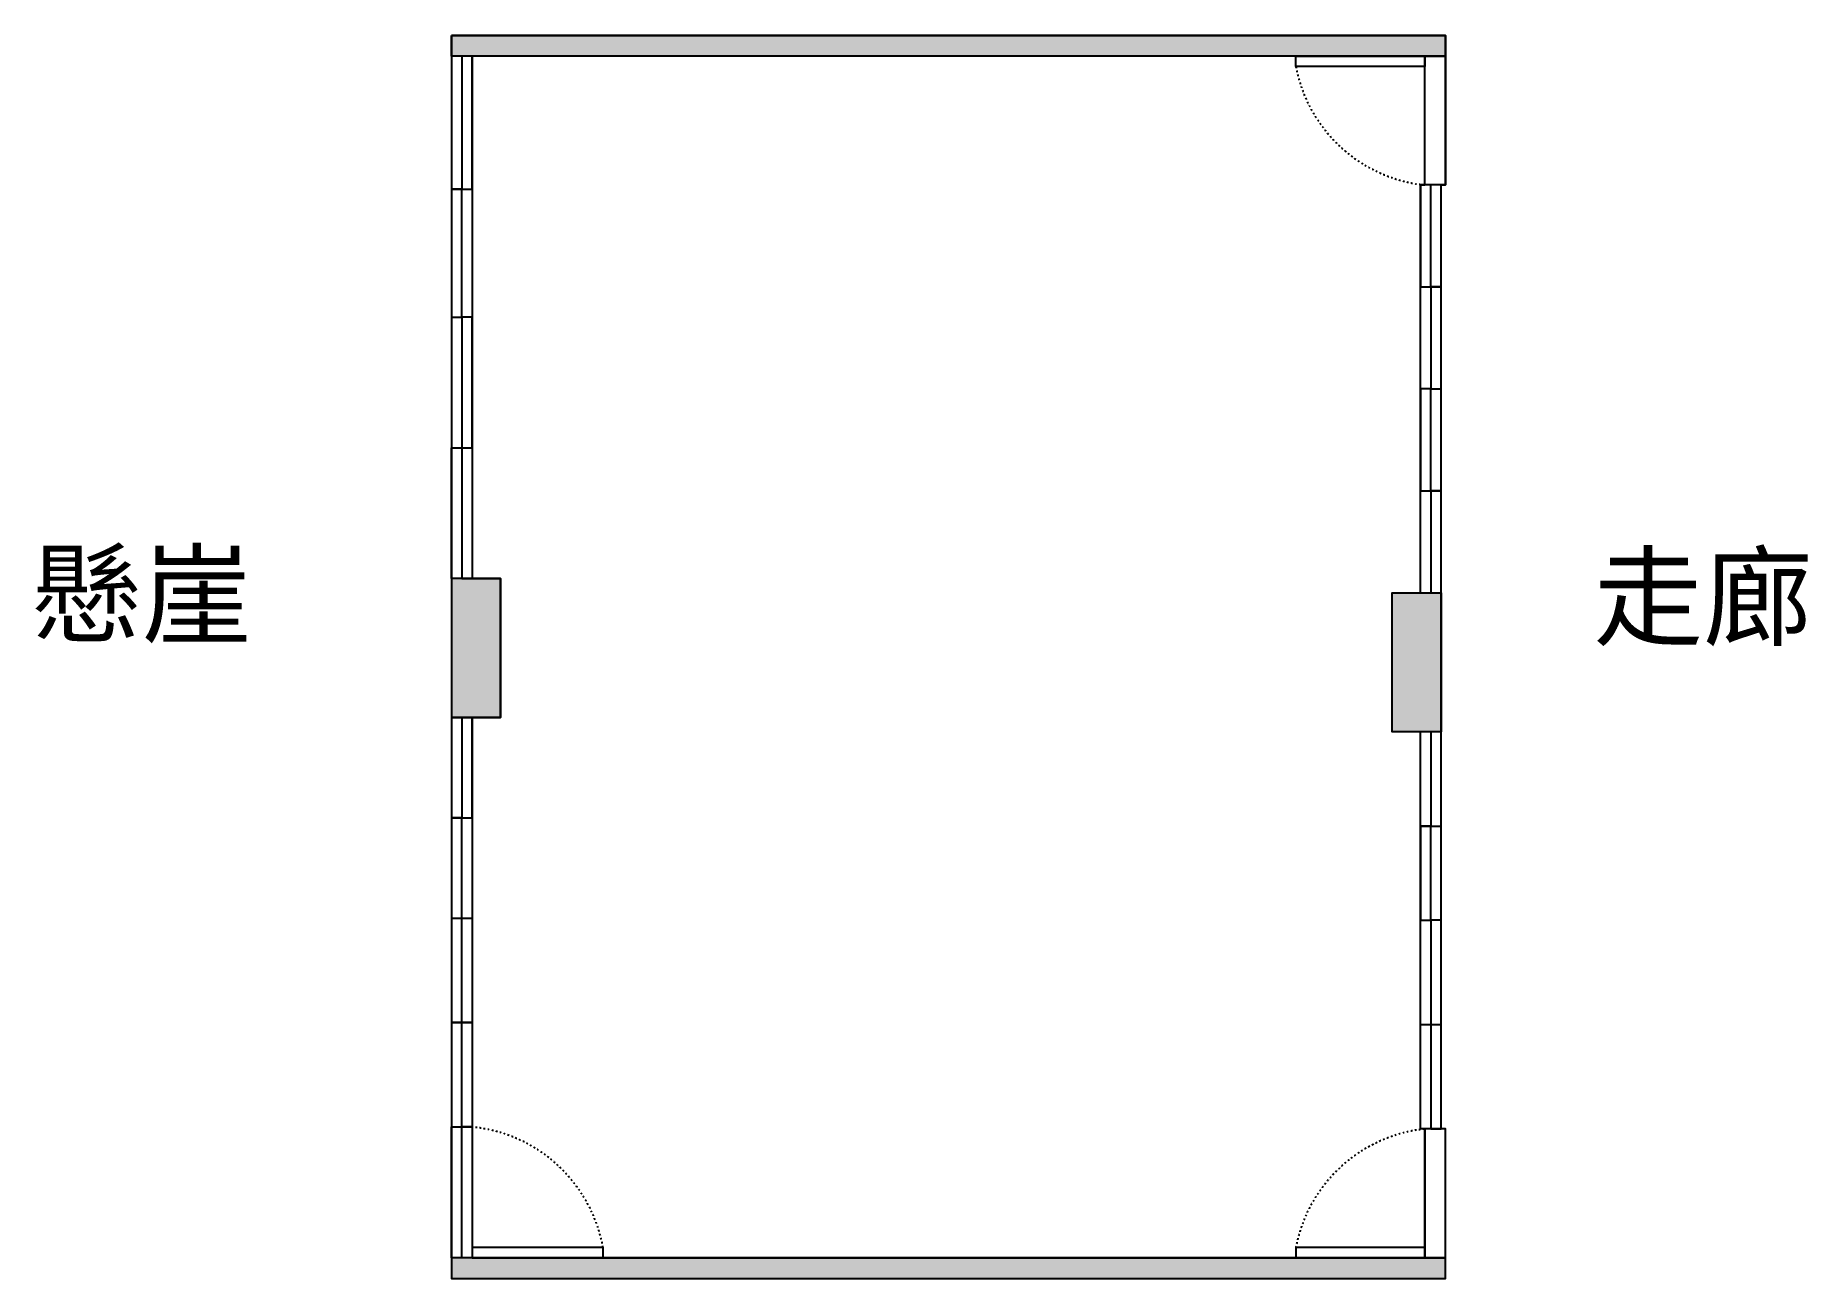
# Model space of a CAD drawing. Header units: millimetres. Extents: x -9442 to 3414, y 6127 to 15146.
import ezdxf

# ---------------------------------------------------------------- set-up
doc = ezdxf.new("R2010")
doc.units = ezdxf.units.MM
doc.linetypes.add('ACAD_ISO03W100', pattern=[30, 12, -18])
for name, color, linetype in [('door', 5, 'Continuous'), ('wall', 7, 'Continuous'), ('window', 3, 'Continuous'), ('word', 2, 'Continuous')]:
    doc.layers.add(name, color=color, linetype=linetype)
doc.styles.get("Standard").update_dxf_attribs({"font": 'arial.ttf'})

msp = doc.modelspace()

# ---------------------------------------------------------------- hatches: boundary and pattern name
at = {"layer": 'wall'}
h = msp.add_hatch(color=256, dxfattribs=at)
h.dxf.hatch_style = 1
h.paths.add_polyline_path([(-6424, 15146), (786, 15146), (786, 14996), (-6424, 14996)])
h = msp.add_hatch(color=256, dxfattribs=at)
h.dxf.hatch_style = 1
h.paths.add_polyline_path([(-6069, 11206), (-6424, 11206), (-6424, 10197), (-6069, 10197)])
h.paths.add_polyline_path([(401, 11101), (756, 11101), (756, 10092), (401, 10092)])
h = msp.add_hatch(color=256, dxfattribs=at)
h.dxf.hatch_style = 1
h.paths.add_polyline_path([(-6424, 6127), (786, 6127), (786, 6277), (-6424, 6277)])

# ---------------------------------------------------------------- linework, layer by layer
at = {"layer": 'door'}
msp.add_line((-6349, 6277), (-6349, 7227), dxfattribs=at)
for points in [[(-299, 14921), (-299, 14996), (636, 14996), (636, 14921)], [(636, 14996), (786, 14996), (786, 14061), (636, 14061)], [(-6274, 6277), (-6424, 6277), (-6424, 7227), (-6274, 7227)], [(636, 6277), (786, 6277), (786, 7212), (636, 7212)], [(-5324, 6277), (-5324, 6352), (-6274, 6352), (-6274, 6277)], [(-299, 6352), (-299, 6277), (636, 6277), (636, 6352)]]:
    msp.add_lwpolyline(points, close=True, dxfattribs=at)
at = {"layer": 'door', "linetype": 'ACAD_ISO03W100'}
for centre, radius, start, end in [((748, 15121), 1066, 190.8375, 263.9477), ((-6377, 6161), 1070, 10.2419, 84.4647), ((748, 6151), 1066, 96.0523, 169.1625)]:
    msp.add_arc(centre, radius, start, end, dxfattribs=at)
at = {"layer": 'wall'}
for points in [[(-6424, 15146), (-6424, 14031), (-6424, 11056), (-6424, 10347), (-6424, 7297), (-6424, 6347), (-6424, 6127), (786, 6127), (786, 7212), (756, 7212), (756, 10242), (756, 10951), (756, 14061), (786, 14061), (786, 15146), (-6424, 15146)], [(-6274, 14551), (-6274, 14996), (-6274, 14031), (-6274, 11206), (-6069, 11206), (-6069, 10197), (-6274, 10197), (-6274, 7297), (-6274, 6347), (-6274, 6277), (636, 6277), (636, 7212), (606, 7212), (606, 10092), (401, 10092), (401, 11101), (606, 11101), (606, 14061), (636, 14061), (636, 14996), (-6274, 14996)]]:
    msp.add_lwpolyline(points, dxfattribs=at)
for points in [[(-6424, 15146), (786, 15146), (786, 14996), (-6424, 14996)], [(-6069, 11206), (-6424, 11206), (-6424, 10197), (-6069, 10197)], [(401, 11101), (756, 11101), (756, 10092), (401, 10092)], [(-6424, 6127), (786, 6127), (786, 6277), (-6424, 6277)]]:
    msp.add_lwpolyline(points, close=True, dxfattribs=at)
at = {"layer": 'window'}
for p, q in [((-6349, 14996), (-6424, 14996)), ((-6424, 14031), (-6274, 14031)), ((606, 13321), (756, 13321)), ((681, 12581), (606, 12581)), ((-6424, 12153), (-6274, 12153)), ((606, 11841), (756, 11841)), ((-6349, 11206), (-6274, 11206)), ((681, 11101), (756, 11101)), ((-6349, 10197), (-6424, 10197)), ((681, 10092), (606, 10092)), ((-6424, 9469), (-6274, 9469)), ((606, 9409), (756, 9409)), ((-6424, 7984), (-6274, 7984)), ((-6274, 7227), (-6349, 7227)), ((681, 7212), (756, 7212))]:
    msp.add_line(p, q, dxfattribs=at)
for points in [[(-6274, 14996), (-6349, 14996), (-6349, 14031), (-6274, 14031)], [(-6349, 14031), (-6424, 14031), (-6424, 13101), (-6349, 13101)], [(606, 13321), (681, 13321), (681, 14061), (606, 14061)], [(681, 12581), (756, 12581), (756, 13321), (681, 13321)], [(-6274, 13101), (-6349, 13101), (-6349, 12153), (-6274, 12153)], [(606, 11841), (681, 11841), (681, 12581), (606, 12581)], [(-6424, 12153), (-6349, 12153), (-6349, 11206), (-6424, 11206)], [(681, 11101), (756, 11101), (756, 11841), (681, 11841)], [(-6274, 10197), (-6349, 10197), (-6349, 9469), (-6274, 9469)], [(681, 9409), (756, 9409), (756, 10092), (681, 10092)], [(-6349, 9469), (-6424, 9469), (-6424, 8742), (-6349, 8742)], [(606, 8727), (681, 8727), (681, 9409), (606, 9409)], [(-6349, 8742), (-6274, 8742), (-6274, 7984), (-6349, 7984)], [(681, 7969), (756, 7969), (756, 8727), (681, 8727)], [(-6349, 7984), (-6424, 7984), (-6424, 7227), (-6349, 7227)], [(681, 7212), (606, 7212), (606, 7969), (681, 7969)]]:
    msp.add_lwpolyline(points, close=True, dxfattribs=at)

# ---------------------------------------------------------------- texts
at = {"layer": 'word'}
for s, p in [('懸崖', (-9465, 10796)), ('走廊', (1860, 10780))]:
    msp.add_text(s, height=583.8, dxfattribs=at).set_placement(p)

doc.saveas('drawing.dxf')
